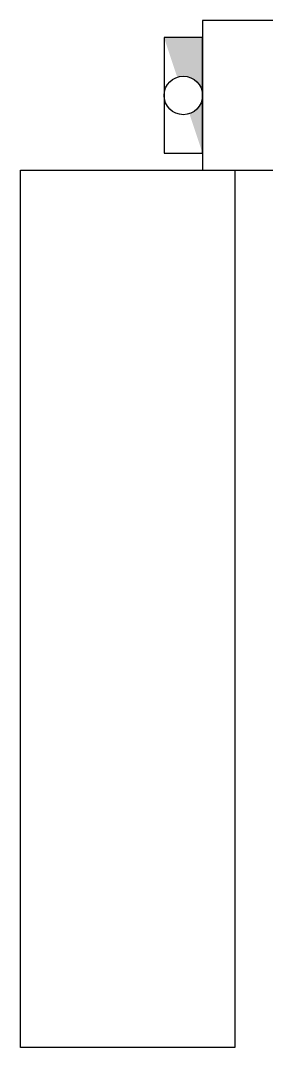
# Model space of a CAD drawing. Header units: millimetres. Extents: x -38475 to 94728, y -31127 to 90245.
# Drawn here: x 59675 to 60823, y 52495 to 57295 of the extents above; entities that cross this region are included whole.
import ezdxf

# ---------------------------------------------------------------- set-up
doc = ezdxf.new("R2010")
doc.units = ezdxf.units.MM
doc.layers.add('e-plan', color=9, linetype='Continuous')

# ---------------------------------------------------------------- blocks, each defined once
blk = doc.blocks.new('Xref-지하2층')
at = {"layer": 'e-plan', "linetype": 'Continuous'}
h = blk.add_hatch(color=256, dxfattribs=at)
edge = h.paths.add_edge_path()
edge.add_line((64050.00000000004, 69120.00000000006), (63870.00000000004, 69120.00000000006))
edge.add_line((63870.00000000004, 69120.00000000006), (63931.53950105817, 68935.38149682485))
edge.add_arc((63960.00000000004, 68850.00000000006), 90, -71.5650511770794, 108.4349488229227, ccw=False)
edge.add_line((63988.46049894123, 68764.61850317527), (64050.00000000006, 68580.00000000006))
edge.add_line((64050.00000000004, 68580.00000000006), (64050.00000000004, 69120.00000000006))
for p, q in [((63870, 69120.00000000006), (63870, 68580.00000000006)), ((64050, 69120.00000000006), (63870, 69120.00000000006)), ((64050, 68580.00000000006), (64050, 69120.00000000006)), ((63870, 68580.00000000006), (64050, 68580.00000000006))]:
    blk.add_line(p, q, dxfattribs=at)
at = {"layer": 'e-plan'}
for points in [[(64050, 68500.00000000006), (64750, 68500.00000000006), (64750, 69200.00000000006), (64050, 69200.00000000006)], [(63199.99999999345, 68499.99999999552), (64199.99999999345, 68499.99999999552), (64200.0000000009, 64399.99999999552), (63200.0000000009, 64399.99999999552)]]:
    blk.add_lwpolyline(points, close=True, dxfattribs=at)
at = {"layer": 'e-plan', "linetype": 'Continuous'}
blk.add_circle((63960, 68850.00000000006), 90, dxfattribs=at)
blk = doc.blocks.new('A$C61602750')
at = {"layer": 'e-plan'}
blk.add_blockref('Xref-지하2층', (-3525.000000000218, -11905.00000004651), dxfattribs=at)

msp = doc.modelspace()

# ---------------------------------------------------------------- block references
at = {"layer": 'e-plan'}
msp.add_blockref('A$C61602750', (0, 0), dxfattribs=at)

doc.saveas('drawing.dxf')
